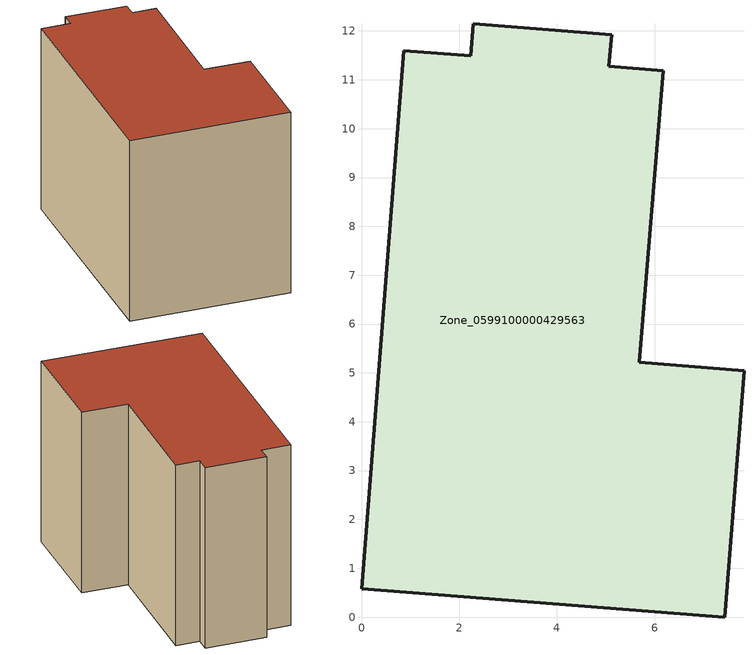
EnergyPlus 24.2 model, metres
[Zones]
Zone_0599100000429563
 floor ground (C_G): 2.23,11.49 2.29,12.14 5.12,11.93 5.06,11.28 6.18,11.19 5.69,5.21 7.83,5.04 7.44,0 0,0.58 0.86,11.59 z7.52
 wall outside (C_F): 5.06,11.28 5.12,11.93 2.29,12.14 2.23,11.49 0.86,11.59 0,0.58 7.44,0 7.83,5.04 5.69,5.21 6.18,11.19 5.06,11.28 z7.52:16.39
 roof outside (C_R): 0,0.58 7.44,0 7.83,5.04 5.69,5.21 6.18,11.19 5.06,11.28 5.12,11.93 2.29,12.14 2.23,11.49 0.86,11.59 z16.39
[BUILDING]
Pand.0599100000429563: North Axis=0; Terrain=City; Loads Convergence Tolerance Value=0.04; Temperature Convergence Tolerance Value=0.4; Solar Distribution=FullExterior; Maximum Number of Warmup Days=25; Minimum Number of Warmup Days=1
[Site:Location]
Rotterdam.The.Hague.AP_ZH_NLD Design_Conditions: Latitude=51.96; Longitude=4.45; Time Zone=1; Elevation=-4.5
[SITE:GROUNDTEMPERATURE:BUILDINGSURFACE]
18, 18, 18, 18, 18, 18, 18, 18, 18, 18, 18, 18
[MATERIAL] Thermal Absorptance=0.9; Solar Absorptance=0.7; Visible Absorptance=0.7
Name | Roughness | Thickness | Conductivity | Density | Specific Heat
G.TI.2006-2014 | MediumSmooth | 0.15 | 0.06 | 540 | 1210
F.TI.2006-2014 | Rough | 0.3 | 0.12 | 1920 | 840
R.TI.2006-2014 | MediumRough | 0.2 | 0.08 | 1500 | 1000
[CONSTRUCTION]
C_G: G.TI.2006-2014
C_F: F.TI.2006-2014
C_R: R.TI.2006-2014
[ZONE]
Zone_0599100000429563: Type=1; Multiplier=1; Ceiling Height=Autocalculate; Volume=Autocalculate; Floor Area=autocalculate; Part of Total Floor Area=Yes
[ZONEINFILTRATION:DESIGNFLOWRATE]
Infil_Zone_0599100000429563: Zone or ZoneList or Space or SpaceList=Zone_0599100000429563; Schedule=AlwaysOn; Design Flow Rate Calculation Method=Flow/Area; Flow Rate per Floor Area=0.0015; Constant Term Coefficient=1; Temperature Term Coefficient=0; Velocity Term Coefficient=0; Velocity Squared Term Coefficient=0
[HVACTEMPLATE:ZONE:IDEALLOADSAIRSYSTEM]
Zone_0599100000429563: Maximum Heating Supply Air Temperature=50; Minimum Cooling Supply Air Temperature=13; Maximum Heating Supply Air Humidity Ratio=0.0156; Minimum Cooling Supply Air Humidity Ratio=0.0077; Heating Limit=NoLimit; Cooling Limit=NoLimit; Dehumidification Control Type=ConstantSensibleHeatRatio; Cooling Sensible Heat Ratio=0.7; Dehumidification Setpoint=60; Humidification Control Type=None; Humidification Setpoint=30; Outdoor Air Method=None; Outdoor Air Flow Rate per Person=0.00944; Outdoor Air Flow Rate per Zone Floor Area=0; Outdoor Air Flow Rate per Zone=0; Demand Controlled Ventilation Type=None; Outdoor Air Economizer Type=NoEconomizer; Heat Recovery Type=None; Sensible Heat Recovery Effectiveness=0.7; Latent Heat Recovery Effectiveness=0.65
[ZONECONTROL:THERMOSTAT]
ThermostatControl_Zone_0599100000429563: Zone or ZoneList=Zone_0599100000429563; Control Type Schedule=DualSetpointControlType; Control 1=Thermostat_Zone_0599100000429563; Temperature Difference Between Cutout And Setpoint=0
[THERMOSTATSETPOINT:DUALSETPOINT]
Thermostat_Zone_0599100000429563: Heating Setpoint Temperature Schedule=HeatingSetpoint_Zone_0599100000429563; Cooling Setpoint Temperature Schedule=CoolingSetpoint_Zone_0599100000429563
[SCHEDULE:COMPACT]
HeatingSetpoint_Zone_0599100000429563: Through: 12/31, For: AllDays, Until: 24:00, 21
CoolingSetpoint_Zone_0599100000429563: Through: 12/31, For: AllDays, Until: 24:00, 24
DualSetpointControlType: Through: 12/31, For: AllDays, Until: 24:00, 4
AlwaysOn: Through: 12/31, For: AllDays, Until: 24:00, 1
